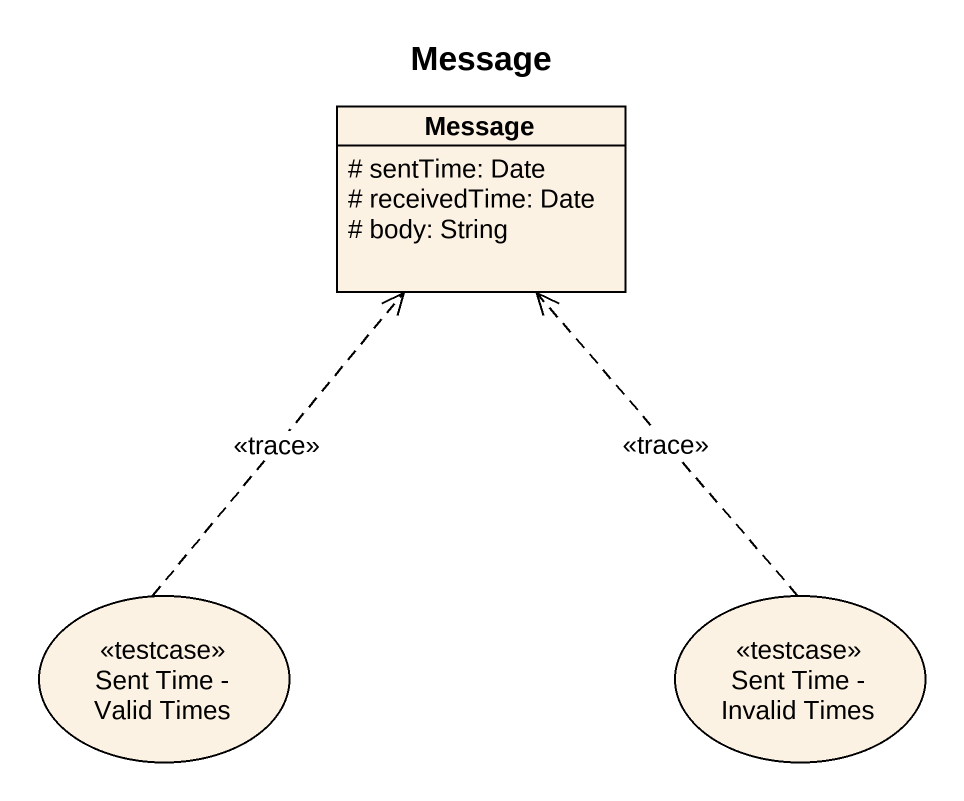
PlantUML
@startuml
title Message
allowmixing
hide circle
hide empty members
skinparam classAttributeIconSize 0
class Message {
  # sentTime: Date
  # receivedTime: Date
  # body: String
}
usecase "Sent Time - Valid Times" as Sent_Time_Valid_Times <<testcase>>
usecase "Sent Time - Invalid Times" as Sent_Time_Invalid_Times <<testcase>>
Sent_Time_Valid_Times .up.> Message : <<trace>>
Sent_Time_Invalid_Times .up.> Message : <<trace>>
@enduml
